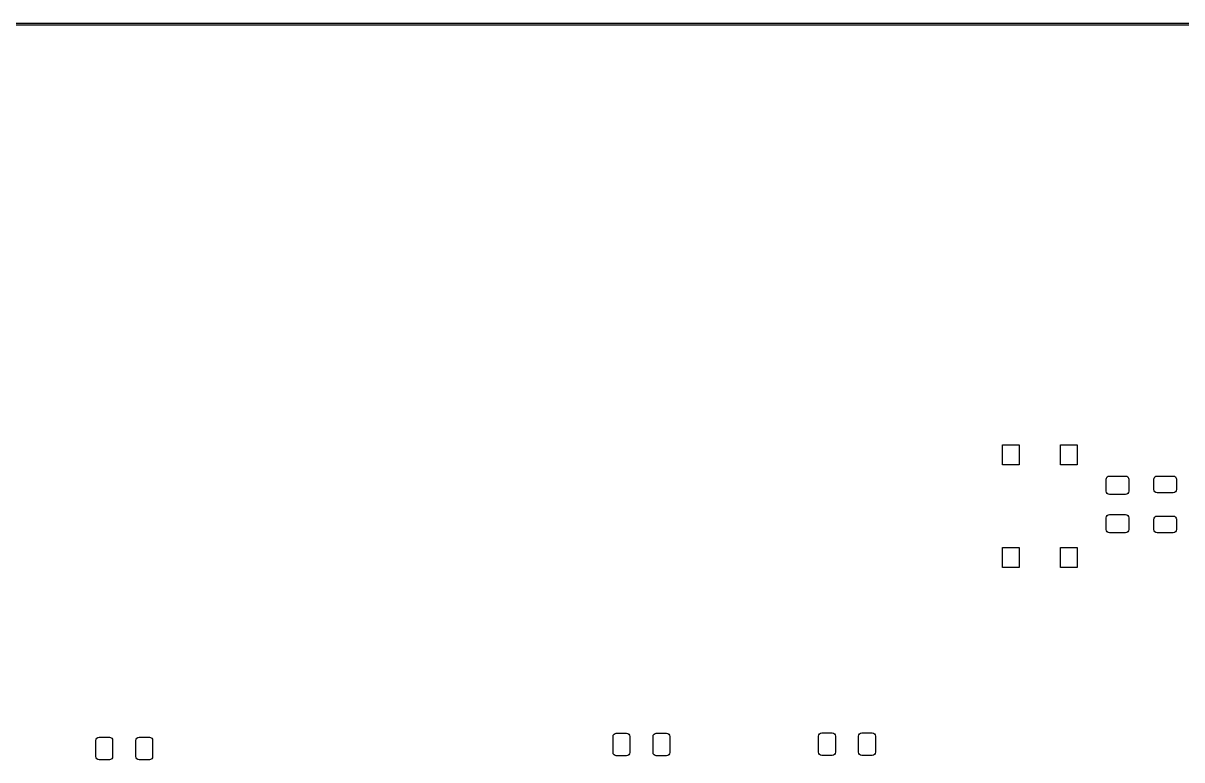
# Model space of a CAD drawing. Extents: x 0 to 360, y 0 to 260.
# Drawn here: x 180 to 269.8, y 203 to 260.1 of the extents above; entities that cross this region are included whole.
import ezdxf

# ---------------------------------------------------------------- set-up
doc = ezdxf.new("R2010")
doc.units = 0
doc.layers.add('BLACK', color=7, linetype='CONTINUOUS')

msp = doc.modelspace()

# ---------------------------------------------------------------- linework, layer by layer
at = {"layer": 'BLACK', "linetype": 'CONTINUOUS'}
for p, q in [((0, 260.075), (360, 260.075)), ((359.925, 259.925), (0.075, 259.925)), ((255.89, 225.87), (255.89, 227.42)), ((255.89, 227.42), (257.19, 227.42)), ((257.19, 227.42), (257.19, 225.87)), ((260.39, 225.87), (260.39, 227.42)), ((260.39, 227.42), (261.69, 227.42)), ((261.69, 227.42), (261.69, 225.87)), ((257.19, 225.87), (255.89, 225.87)), ((261.69, 225.87), (260.39, 225.87)), ((263.925, 224.75), (263.944, 224.846)), ((263.925, 223.825), (263.925, 224.75)), ((263.944, 224.846), (263.998, 224.927)), ((263.998, 224.927), (264.079, 224.981)), ((264.079, 224.981), (264.175, 225)), ((264.175, 225), (265.425, 225)), ((265.425, 225), (265.521, 224.981)), ((265.521, 224.981), (265.602, 224.927)), ((265.602, 224.927), (265.656, 224.846)), ((265.656, 224.846), (265.675, 224.75)), ((265.675, 224.75), (265.675, 223.825)), ((267.625, 224.75), (267.644, 224.846)), ((267.625, 223.95), (267.625, 224.75)), ((267.644, 224.846), (267.698, 224.927)), ((267.698, 224.927), (267.779, 224.981)), ((267.779, 224.981), (267.875, 225)), ((267.875, 225), (269.125, 225)), ((269.125, 225), (269.221, 224.981)), ((269.221, 224.981), (269.302, 224.927)), ((269.302, 224.927), (269.356, 224.846)), ((269.356, 224.846), (269.375, 224.75)), ((269.375, 224.75), (269.375, 223.95)), ((263.944, 223.729), (263.925, 223.825)), ((263.998, 223.648), (263.944, 223.729)), ((264.079, 223.594), (263.998, 223.648)), ((264.175, 223.575), (264.079, 223.594)), ((265.521, 223.594), (265.425, 223.575)), ((265.602, 223.648), (265.521, 223.594)), ((265.656, 223.729), (265.602, 223.648)), ((265.675, 223.825), (265.656, 223.729)), ((267.644, 223.854), (267.625, 223.95)), ((267.698, 223.773), (267.644, 223.854)), ((267.779, 223.719), (267.698, 223.773)), ((267.875, 223.7), (267.779, 223.719)), ((269.125, 223.7), (267.875, 223.7)), ((269.221, 223.719), (269.125, 223.7)), ((269.302, 223.773), (269.221, 223.719)), ((269.356, 223.854), (269.302, 223.773)), ((269.375, 223.95), (269.356, 223.854)), ((265.425, 223.575), (264.175, 223.575)), ((263.925, 221.775), (263.944, 221.871)), ((263.944, 221.871), (263.998, 221.952)), ((263.998, 221.952), (264.079, 222.006)), ((264.079, 222.006), (264.175, 222.025)), ((264.175, 222.025), (265.425, 222.025)), ((265.425, 222.025), (265.521, 222.006)), ((265.521, 222.006), (265.602, 221.952)), ((265.602, 221.952), (265.656, 221.871)), ((265.656, 221.871), (265.675, 221.775)), ((267.644, 221.746), (267.698, 221.827)), ((267.698, 221.827), (267.779, 221.881)), ((267.779, 221.881), (267.875, 221.9)), ((267.875, 221.9), (269.125, 221.9)), ((269.125, 221.9), (269.221, 221.881)), ((269.221, 221.881), (269.302, 221.827)), ((269.302, 221.827), (269.356, 221.746)), ((263.925, 220.85), (263.925, 221.775)), ((265.675, 221.775), (265.675, 220.85)), ((267.625, 221.65), (267.644, 221.746)), ((267.625, 220.85), (267.625, 221.65)), ((269.356, 221.746), (269.375, 221.65)), ((269.375, 221.65), (269.375, 220.85)), ((263.944, 220.754), (263.925, 220.85)), ((263.998, 220.673), (263.944, 220.754)), ((264.079, 220.619), (263.998, 220.673)), ((264.175, 220.6), (264.079, 220.619)), ((265.425, 220.6), (264.175, 220.6)), ((265.521, 220.619), (265.425, 220.6)), ((265.602, 220.673), (265.521, 220.619)), ((265.656, 220.754), (265.602, 220.673)), ((265.675, 220.85), (265.656, 220.754)), ((267.644, 220.754), (267.625, 220.85)), ((267.698, 220.673), (267.644, 220.754)), ((267.779, 220.619), (267.698, 220.673)), ((267.875, 220.6), (267.779, 220.619)), ((269.125, 220.6), (267.875, 220.6)), ((269.221, 220.619), (269.125, 220.6)), ((269.302, 220.673), (269.221, 220.619)), ((269.356, 220.754), (269.302, 220.673)), ((269.375, 220.85), (269.356, 220.754)), ((255.89, 217.92), (255.89, 219.47)), ((255.89, 219.47), (257.19, 219.47)), ((257.19, 219.47), (257.19, 217.92)), ((260.39, 217.92), (260.39, 219.47)), ((260.39, 219.47), (261.69, 219.47)), ((261.69, 219.47), (261.69, 217.92)), ((257.19, 217.92), (255.89, 217.92)), ((261.69, 217.92), (260.39, 217.92)), ((185.708, 204.698), (185.789, 204.752)), ((185.789, 204.752), (185.884, 204.771)), ((185.884, 204.771), (186.684, 204.771)), ((186.684, 204.771), (186.78, 204.752)), ((186.78, 204.752), (186.861, 204.698)), ((188.808, 204.698), (188.889, 204.752)), ((188.889, 204.752), (188.984, 204.771)), ((188.984, 204.771), (189.784, 204.771)), ((189.784, 204.771), (189.88, 204.752)), ((189.88, 204.752), (189.961, 204.698)), ((225.715, 204.826), (225.734, 204.922)), ((225.715, 203.576), (225.715, 204.826)), ((225.734, 204.922), (225.788, 205.003)), ((225.788, 205.003), (225.869, 205.057)), ((225.869, 205.057), (225.965, 205.076)), ((225.965, 205.076), (226.765, 205.076)), ((226.765, 205.076), (226.86, 205.057)), ((226.86, 205.057), (226.942, 205.003)), ((226.942, 205.003), (226.996, 204.922)), ((226.996, 204.922), (227.015, 204.826)), ((227.015, 204.826), (227.015, 203.576)), ((228.815, 204.826), (228.834, 204.922)), ((228.815, 203.576), (228.815, 204.826)), ((228.834, 204.922), (228.888, 205.003)), ((228.888, 205.003), (228.969, 205.057)), ((228.969, 205.057), (229.065, 205.076)), ((229.065, 205.076), (229.865, 205.076)), ((229.865, 205.076), (229.96, 205.057)), ((229.96, 205.057), (230.042, 205.003)), ((230.042, 205.003), (230.096, 204.922)), ((230.096, 204.922), (230.115, 204.826)), ((230.115, 204.826), (230.115, 203.576)), ((241.641, 204.853), (241.66, 204.949)), ((241.641, 203.603), (241.641, 204.853)), ((241.66, 204.949), (241.714, 205.03)), ((241.714, 205.03), (241.796, 205.084)), ((241.796, 205.084), (241.891, 205.103)), ((241.891, 205.103), (242.691, 205.103)), ((242.691, 205.103), (242.787, 205.084)), ((242.787, 205.084), (242.868, 205.03)), ((242.868, 205.03), (242.922, 204.949)), ((242.922, 204.949), (242.941, 204.853)), ((242.941, 204.853), (242.941, 203.603)), ((244.741, 204.853), (244.76, 204.949)), ((244.741, 203.603), (244.741, 204.853)), ((244.76, 204.949), (244.814, 205.03)), ((244.814, 205.03), (244.896, 205.084)), ((244.896, 205.084), (244.991, 205.103)), ((244.991, 205.103), (245.791, 205.103)), ((245.791, 205.103), (245.887, 205.084)), ((245.887, 205.084), (245.968, 205.03)), ((245.968, 205.03), (246.022, 204.949)), ((246.022, 204.949), (246.041, 204.853)), ((246.041, 204.853), (246.041, 203.603)), ((185.634, 204.521), (185.653, 204.617)), ((185.634, 203.271), (185.634, 204.521)), ((185.653, 204.617), (185.708, 204.698)), ((186.861, 204.698), (186.915, 204.617)), ((186.915, 204.617), (186.934, 204.521)), ((186.934, 204.521), (186.934, 203.271)), ((188.734, 204.521), (188.753, 204.617)), ((188.734, 203.271), (188.734, 204.521)), ((188.753, 204.617), (188.808, 204.698)), ((189.961, 204.698), (190.015, 204.617)), ((190.015, 204.617), (190.034, 204.521)), ((190.034, 204.521), (190.034, 203.271)), ((185.653, 203.176), (185.634, 203.271)), ((185.708, 203.094), (185.653, 203.176)), ((185.789, 203.04), (185.708, 203.094)), ((185.884, 203.021), (185.789, 203.04)), ((186.684, 203.021), (185.884, 203.021)), ((186.78, 203.04), (186.684, 203.021)), ((186.861, 203.094), (186.78, 203.04)), ((186.915, 203.176), (186.861, 203.094)), ((186.934, 203.271), (186.915, 203.176)), ((188.753, 203.176), (188.734, 203.271)), ((188.808, 203.094), (188.753, 203.176)), ((188.889, 203.04), (188.808, 203.094)), ((188.984, 203.021), (188.889, 203.04)), ((189.784, 203.021), (188.984, 203.021)), ((189.88, 203.04), (189.784, 203.021)), ((189.961, 203.094), (189.88, 203.04)), ((190.015, 203.176), (189.961, 203.094)), ((190.034, 203.271), (190.015, 203.176)), ((225.734, 203.48), (225.715, 203.576)), ((225.788, 203.399), (225.734, 203.48)), ((225.869, 203.345), (225.788, 203.399)), ((225.965, 203.326), (225.869, 203.345)), ((226.765, 203.326), (225.965, 203.326)), ((226.86, 203.345), (226.765, 203.326)), ((226.942, 203.399), (226.86, 203.345)), ((226.996, 203.48), (226.942, 203.399)), ((227.015, 203.576), (226.996, 203.48)), ((228.834, 203.48), (228.815, 203.576)), ((228.888, 203.399), (228.834, 203.48)), ((228.969, 203.345), (228.888, 203.399)), ((229.065, 203.326), (228.969, 203.345)), ((229.865, 203.326), (229.065, 203.326)), ((229.96, 203.345), (229.865, 203.326)), ((230.042, 203.399), (229.96, 203.345)), ((230.096, 203.48), (230.042, 203.399)), ((230.115, 203.576), (230.096, 203.48)), ((241.66, 203.507), (241.641, 203.603)), ((241.714, 203.426), (241.66, 203.507)), ((241.796, 203.372), (241.714, 203.426)), ((241.891, 203.353), (241.796, 203.372)), ((242.691, 203.353), (241.891, 203.353)), ((242.787, 203.372), (242.691, 203.353)), ((242.868, 203.426), (242.787, 203.372)), ((242.922, 203.507), (242.868, 203.426)), ((242.941, 203.603), (242.922, 203.507)), ((244.76, 203.507), (244.741, 203.603)), ((244.814, 203.426), (244.76, 203.507)), ((244.896, 203.372), (244.814, 203.426)), ((244.991, 203.353), (244.896, 203.372)), ((245.791, 203.353), (244.991, 203.353)), ((245.887, 203.372), (245.791, 203.353)), ((245.968, 203.426), (245.887, 203.372)), ((246.022, 203.507), (245.968, 203.426)), ((246.041, 203.603), (246.022, 203.507))]:
    msp.add_line(p, q, dxfattribs=at)

doc.saveas('drawing.dxf')
